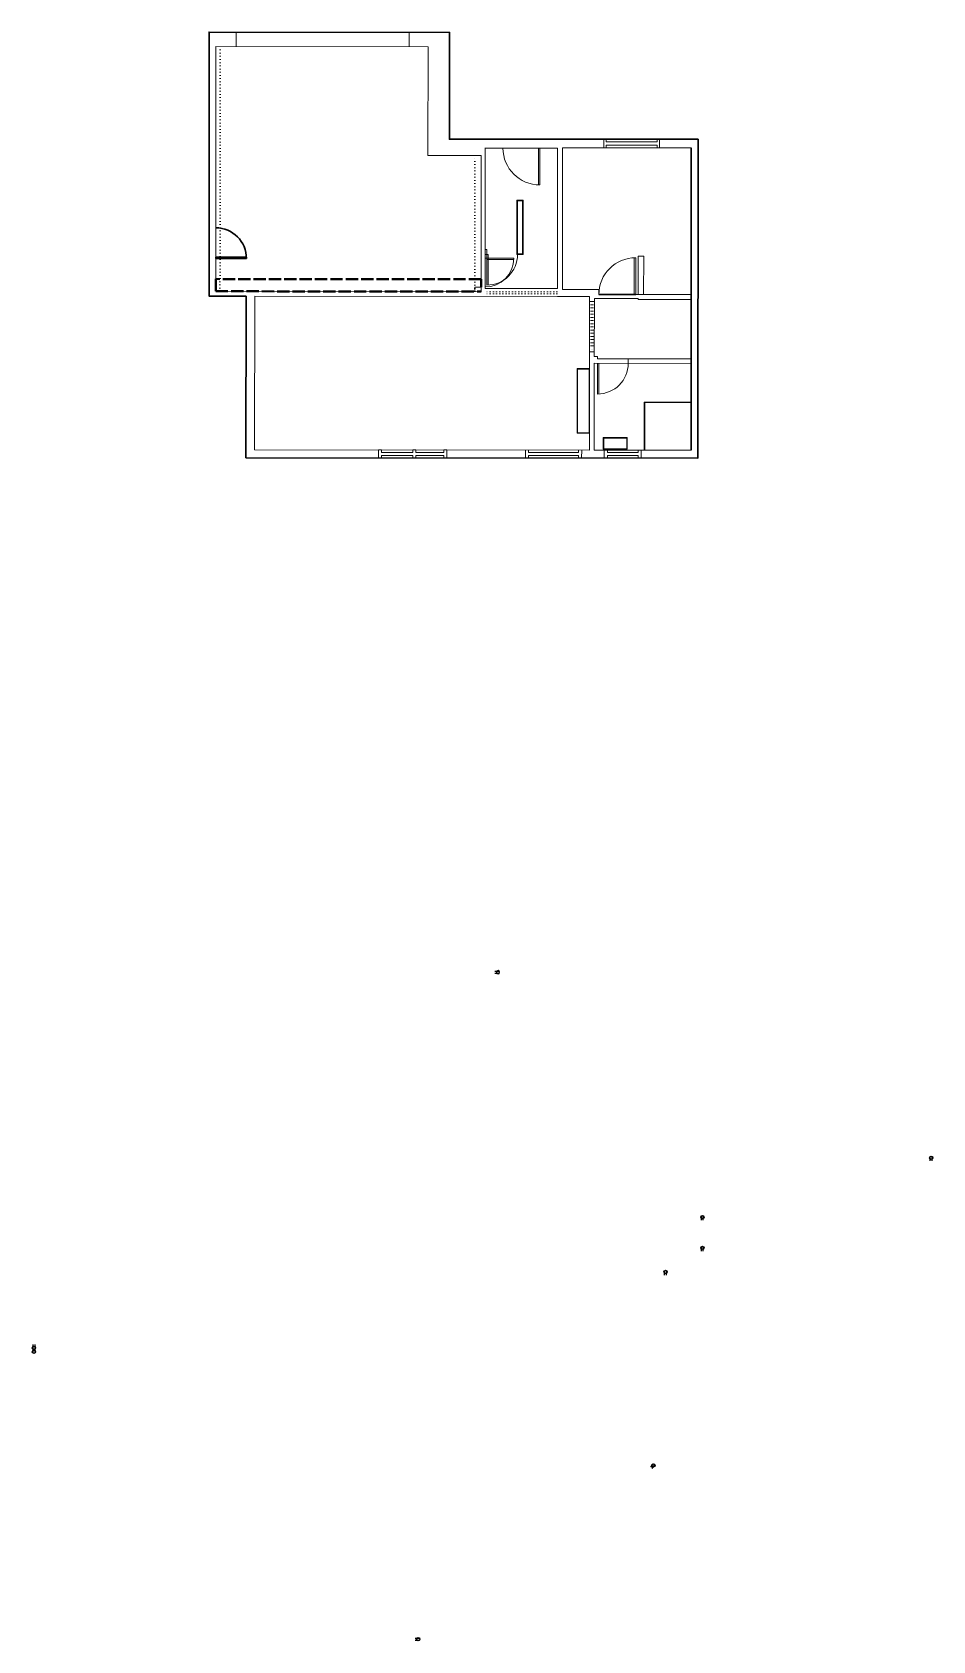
# Model space of a CAD drawing. Header units: inches. Extents: x -179 to 699, y -214 to 1357.
import ezdxf
from ezdxf.enums import TextEntityAlignment as Align

# ---------------------------------------------------------------- set-up
doc = ezdxf.new("R2010")
doc.units = ezdxf.units.IN
doc.header["$MEASUREMENT"] = 0
doc.linetypes.add('ACAD_ISO02W100', pattern=[15, 12, -3])
doc.linetypes.add('ACAD_ISO07W100', pattern=[3, 0, -3])
doc.layers.get('0').update_dxf_attribs({"color": 1, "lineweight": 9})
doc.layers.get('Defpoints').update_dxf_attribs({"lineweight": 9})
doc.layers.add('A101-Floorplan-1st-floor', color=3, linetype='Continuous', lineweight=9)
doc.layers.add('E201-Electrical-2nd-floor', color=1, linetype='Continuous', lineweight=9)
doc.layers.get('0').off()
doc.layers.get('Defpoints').off()
doc.layers.get('E201-Electrical-2nd-floor').off()
doc.styles.add('Reg', font='Arial.ttf', dxfattribs={"height": 3})

# ---------------------------------------------------------------- blocks, each defined once
blk = doc.blocks.new('cgri')
at = {"layer": ''}
for p, q in [((291.6, 54.8), (291.6, 59.2)), ((293.4, 54.8), (293.4, 59.2))]:
    blk.add_line(p, q, dxfattribs=at)
blk.add_circle((292.5, 57.9), 1.61, dxfattribs=at)
blk = doc.blocks.new('*U11')
at = {"layer": 'E201-Electrical-2nd-floor'}
blk.add_blockref('cgri', (0, 0), dxfattribs=at)
at = {"style": 'Reg'}
blk.add_attdef('ID', text='', height=3, dxfattribs=at).set_placement((292.6, 61.4), align=Align.MIDDLE_CENTER)
blk = doc.blocks.new('spandrel-door')
at = {"layer": 'A101-Floorplan-1st-floor'}
for p, q in [((0, 0), (-30, 0)), ((0, 0), (4.8, 0)), ((0, -1.4), (0, 0)), ((4.8, 0), (4.8, 1.5)), ((0, -1.4), (-30, -1.4))]:
    blk.add_line(p, q, dxfattribs=at)
blk.add_arc((0, 0), 30, 180, 270, dxfattribs=at)
blk = doc.blocks.new('door-to-garage')
at = {"layer": 'A101-Floorplan-1st-floor'}
for p, q in [((-1.4, 0), (-1.4, -26.2)), ((0, 1.5), (0, -26.3))]:
    blk.add_line(p, q, dxfattribs=at)
blk.add_arc((-0.3, 1.7), 28, 180, 270, dxfattribs=at)
blk = doc.blocks.new('lower-landing-two-garage-door')
at = {"layer": 'A101-Floorplan-1st-floor'}
for p, q in [((-1.4, 0), (0, 0)), ((0, -26.3), (-0.3, -26.3))]:
    blk.add_line(p, q, dxfattribs=at)
at = {"layer": 'Defpoints'}
blk.add_blockref('door-to-garage', (0, 0), dxfattribs=at)
blk = doc.blocks.new('door-master-bedroom')
at = {"layer": 'A101-Floorplan-1st-floor', "lineweight": 30}
blk.add_line((0, 0), (0, 36), dxfattribs=at)
at = {"layer": 'A101-Floorplan-1st-floor'}
for p, q in [((36, 1.4), (0, 1.4)), ((36, 0), (0, 0))]:
    blk.add_line(p, q, dxfattribs=at)
blk.add_arc((0, 0), 36, 0, 90, dxfattribs=at)

msp = doc.modelspace()

# ---------------------------------------------------------------- linework, layer by layer
at = {"layer": 'A101-Floorplan-1st-floor'}
for p, q in [((19.7, 1342.7), (19.7, 1356.8)), ((188.4, 1342.6), (188.4, 1356.7)), ((258.9, 1252.3), (258.9, 1252.3)), ((262.7, 1243.8), (262.7, 1243.6)), ((314.5, 1207.6), (314.5, 1243.6)), ((315.3, 1243.7), (315.3, 1243.7)), ((315.8, 1207.6), (315.9, 1243.6)), ((378.2, 1243.7), (378.3, 1252.2)), ((380.4, 1252.2), (378.4, 1252.2)), ((380.5, 1249.6), (380.5, 1252.2)), ((380.5, 1249.6), (430.5, 1249.6)), ((380.5, 1246.6), (430.5, 1246.6)), ((380.5, 1243.7), (380.5, 1246.6)), ((430.5, 1249.6), (430.5, 1252.2)), ((430.5, 1243.7), (430.5, 1246.6)), ((432.7, 1243.7), (432.8, 1252.2)), ((451.8, 1243.5), (451.8, 1243.7)), ((262.6, 1139.8), (264.2, 1139.8)), ((262.7, 1137.7), (262.6, 1137.7)), ((417.3, 1138.1), (411.9, 1138.1)), ((411.9, 1100.6), (411.9, 1138.1)), ((417.3, 1138.1), (417.2, 1100.4)), ((252.6, 1106.4), (252.4, 1106.4)), ((258.5, 1107.9), (252.6, 1107.9)), ((258.5, 1107.9), (252.6, 1107.9)), ((252.6, 1107.9), (252.6, 1103.5)), ((252.6, 1098.8), (252.6, 1098.8)), ((258.5, 1098.8), (258.5, 1098.8)), ((364.5, 1098.8), (364.5, 1093.8)), ((364.5, 1093.8), (369.3, 1093.8)), ((369.3, 1096.6), (373.5, 1096.6)), ((368.9, 1044.7), (364.4, 1044.7)), ((368.8, 1044.7), (364.4, 1044.7)), ((402.2, 1033.4), (402.2, 1037.9)), ((372.2, 1033.5), (372.2, 1003.5)), ((373.6, 1033.5), (373.6, 1003.5)), ((417.8, 948.8), (417.8, 995.6)), ((417.8, 995.6), (463.6, 995.5)), ((418.3, 995.1), (463.6, 995)), ((418.3, 948.8), (418.3, 995.1)), ((158.5, 949), (158.5, 941.1)), ((158.5, 948.9), (161.5, 948.9)), ((161.5, 949), (161.5, 946.5)), ((192, 946.5), (161.5, 946.5)), ((192, 943.5), (161.5, 943.5)), ((161.5, 943.5), (161.5, 941.1)), ((192, 946.5), (192, 948.9)), ((192, 948.9), (195, 948.9)), ((192, 941.1), (192, 943.5)), ((195, 946.5), (195, 948.9)), ((222.1, 946.5), (195, 946.5)), ((222.1, 943.5), (195, 943.5)), ((195, 941.1), (195, 943.5)), ((222.1, 946.5), (222.1, 948.9)), ((222.1, 948.9), (225.1, 948.9)), ((222.1, 941.1), (222.1, 943.5)), ((225.1, 941.1), (225.1, 948.9)), ((302, 948.9), (302, 941)), ((305, 948.9), (305, 946.4)), ((353.8, 946.4), (305, 946.4)), ((305, 943.4), (305, 941)), ((353.8, 943.4), (305, 943.4)), ((353.7, 941), (353.8, 943.4)), ((353.8, 946.4), (353.8, 948.9)), ((356.7, 941), (356.8, 948.9)), ((378.8, 948.8), (378.8, 941)), ((381.8, 948.8), (381.8, 946.4)), ((411.8, 946.4), (381.8, 946.4)), ((381.8, 943.4), (381.8, 941)), ((411.8, 943.4), (381.8, 943.4)), ((411.8, 946.4), (411.8, 948.8)), ((411.8, 940.9), (411.8, 943.4)), ((414.8, 940.9), (414.8, 948.8)), ((158.5, 941.1), (161.5, 941.1)), ((158.5, 941), (161.5, 941)), ((192, 941), (195, 941)), ((222.1, 941), (225.1, 941)), ((222.1, 941), (225.1, 941))]:
    msp.add_line(p, q, dxfattribs=at)
at = {"layer": 'A101-Floorplan-1st-floor', "linetype": 'ACAD_ISO07W100'}
for p, q in [((3.8, 1103.8), (3.9, 1342.7)), ((252.4, 1103.5), (252.5, 1235.1)), ((332.6, 1103.4), (262.6, 1103.4)), ((332.6, 1101.4), (262.6, 1101.4)), ((366.1, 1093.8), (366.1, 1047.2)), ((367.7, 1093.8), (367.7, 1047.2))]:
    msp.add_line(p, q, dxfattribs=at)
at = {"layer": 'A101-Floorplan-1st-floor', "lineweight": 30}
for p, q in [((463.6, 948.8), (463.7, 1243.7)), ((-0.4, 1137.1), (29.6, 1137)), ((-0.4, 1137.1), (-0.4, 1135.8)), ((-0.4, 1135.8), (29.6, 1135.8))]:
    msp.add_line(p, q, dxfattribs=at)
msp.add_lwpolyline([(29.1, 941.2), (29.2, 1099), (-6.9, 1099.1), (-6.8, 1356.8), (227.8, 1356.6), (227.7, 1252.3), (470.3, 1252.2), (470.2, 940.9)], close=True, dxfattribs=at)
at = {"layer": 'A101-Floorplan-1st-floor'}
for points in [[(206.8, 1342.6), (206.7, 1236.5), (258.6, 1236.5), (258.5, 1103.4), (-0.4, 1103.8), (-0.3, 1342.7)], [(262.6, 1106.4), (262.7, 1243.6), (333.2, 1243.6), (333.1, 1106.4)], [(463.7, 1243.7), (338.1, 1243.7), (338, 1105.7), (373.5, 1105.6), (373.5, 1100.6), (463.6, 1100.6)], [(293.6, 1139.7), (299.6, 1139.7), (299.6, 1192.7), (293.6, 1192.7)], [(294.2, 1140.4), (298.9, 1140.4), (299, 1192.1), (294.2, 1192.1)], [(364.4, 965.2), (364.4, 1028.3), (352.3, 1028.4), (352.3, 965.2)], [(363.9, 965.7), (363.9, 1027.8), (352.8, 1027.9), (352.8, 965.7)], [(368.8, 1033.5), (368.8, 948.8), (463.6, 948.8), (463.6, 1033.4)], [(377.8, 949.6), (377.8, 961), (401.2, 961), (401.2, 949.6)], [(378.3, 950.1), (378.3, 960.5), (400.7, 960.5), (400.7, 950.1)]]:
    msp.add_lwpolyline(points, close=True, dxfattribs=at)
at = {"layer": 'A101-Floorplan-1st-floor', "color": 6, "linetype": 'ACAD_ISO02W100', "lineweight": 40}
msp.add_lwpolyline([(258.5, 1107.9), (258.5, 1115.6), (-0.4, 1115.8), (-0.4, 1103.8), (258.5, 1103.6)], dxfattribs=at)
at = {"layer": 'A101-Floorplan-1st-floor'}
for points in [[(37.6, 949), (364.4, 948.8), (364.5, 1098.8), (333.1, 1098.8), (333.1, 1098.8), (37.7, 1099), (37.6, 949)], [(463.6, 1037.9), (372.2, 1038), (372.2, 1040), (368.8, 1040), (369.3, 1093.8), (369.3, 1096.6), (411.9, 1096.6), (411.9, 1095.7), (463.6, 1095.7)]]:
    msp.add_lwpolyline(points, dxfattribs=at)
for centre, radius, start, end in [((315.9, 1243.6), 36, 179.9665, 269.9665), ((372.2, 1033.5), 30, 269.9665, 359.9665)]:
    msp.add_arc(centre, radius, start, end, dxfattribs=at)
at = {"layer": 'A101-Floorplan-1st-floor', "lineweight": 30}
msp.add_arc((-0.4, 1135.8), 30, 359.9665, 89.9665, dxfattribs=at)

# ---------------------------------------------------------------- block references
at = {"lineweight": 30, "rotation": 89.96649207672145}
msp.add_blockref('door-master-bedroom', (409.5, 1100.6), dxfattribs=at)
at = {"layer": 'Defpoints', "rotation": 89.96649207672145}
for name, p in [('lower-landing-two-garage-door', (264.2, 1136.3)), ('spandrel-door', (264.2, 1139.8))]:
    msp.add_blockref(name, p, dxfattribs=at)
at = {"layer": 'E201-Electrical-2nd-floor', "xscale": -1, "rotation": 270}
msp.add_blockref('*U11', (217.2, 146.5), dxfattribs=at)
at = {"layer": 'E201-Electrical-2nd-floor'}
for p in [(405.3, 200), (182, 142), (182, 112), (146.1, 88.5)]:
    msp.add_blockref('*U11', p, dxfattribs=at)
for p, rotation in [((114.7, 130.2), 180), ((114.7, 126.3), 180), ((160.9, 92.5), 321.8875507478615), ((139.3, 80.4, 0), 270)]:
    msp.add_blockref('*U11', p, dxfattribs=dict(at, rotation=rotation))

doc.saveas('drawing.dxf')
